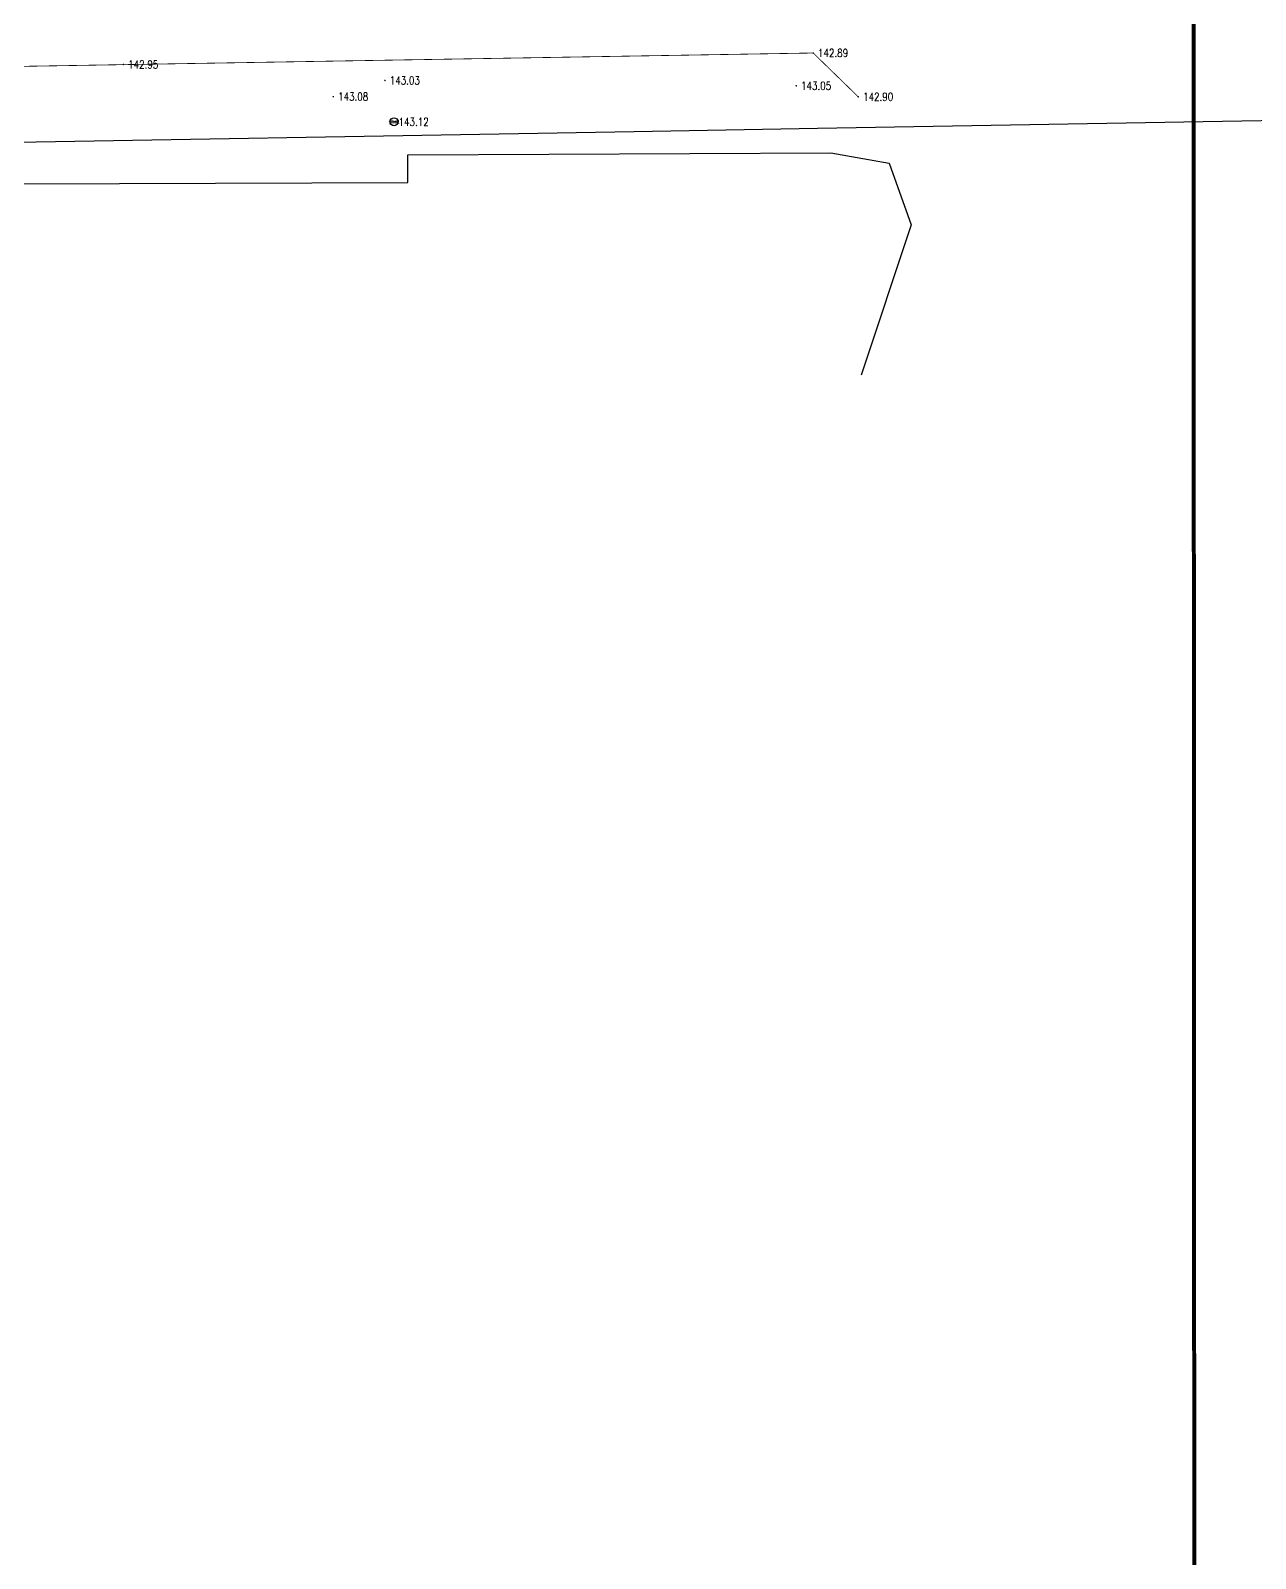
# Model space of a CAD drawing. Extents: x 529262 to 576451, y 2694391 to 2717535.
# Drawn here: x 563922 to 564075.1, y 2709428.2 to 2709619.1 of the extents above; entities that cross this region are included whole.
import ezdxf
from ezdxf.enums import TextEntityAlignment as Align
from ezdxf.xclip import XClip

# ---------------------------------------------------------------- set-up
doc = ezdxf.new("R2010")
doc.units = 0
doc.header["$XCLIPFRAME"] = 0
for name, color, linetype in [('COMPONENT', 8, 'Continuous'), ('DLSS', 4, 'Continuous'), ('GCD', 8, 'Continuous'), ('GXYZ', 8, 'Continuous'), ('PP-COM', 7, 'Continuous'), ('RD-红线', 7, 'Continuous'), ('ZBTZ', 8, 'Continuous')]:
    doc.layers.add(name, color=color, linetype=linetype)
doc.styles.add('HZ', font='rs.shx', dxfattribs={"width": 0.8, "bigfont": 'hztxt.shx'})
doc.styles.add('宋体', font='', dxfattribs={"width": 0.75})
doc.styles.get('宋体').set_extended_font_data('SimSun')
doc.linetypes.add('1161', pattern='A,0,[149,AAA.SHX,S=0.15,R=0,X=0,Y=0],-1.6', length=1.6)

# ---------------------------------------------------------------- blocks, each defined once
blk = doc.blocks.new('A$C19FD0107')
at = {"layer": 'RD-红线', "color": 8, "linetype": 'Continuous', "flags": 128}
blk.add_lwpolyline([(-7092.7, 15214.32), (-7092.24, 15214.33), (-7000.57, 15215.92), (-6977.65, 15216.32), (-6762.99, 15220.05), (-6739.1, 15220.47), (-6657.75, 15221.88)], dxfattribs=at)
blk = doc.blocks.new('GC200')
at = {"linetype": 'Continuous', "const_width": 0.2, "flags": 128}
blk.add_lwpolyline([(-0.1, 0, 1), (0.1, 0, 1)], format="xyb", close=True, dxfattribs=at)
blk = doc.blocks.new('gcbj0101')
blk.add_line((-1, 0), (1, 0))
blk.add_circle((0, 0), 1)

msp = doc.modelspace()

# ---------------------------------------------------------------- linework, layer by layer
at = {"const_width": 0.5}
msp.add_lwpolyline([(563442.786, 2709779.28), (563289.883, 2709779.107), (563289.942, 2709207.494), (563821.958, 2709207.599), (563821.803, 2709279.728), (564067.53, 2709279.755), (564067.347, 2709718.358), (563442.416, 2709715.821), (563442.786, 2709779.28)], dxfattribs=at)
at = {"layer": 'DLSS', "linetype": 'Continuous', "const_width": 0.1, "flags": 128}
for points in [[(564019.825, 2709616.319), (563904.547, 2709614.374), (563898.549, 2709611.541), (563896.905, 2709610.162), (563892.668, 2709605.17), (563887.296, 2709597.956), (563881.626, 2709589.822), (563880.631, 2709587.344)], [(564025.459, 2709610.841), (564019.825, 2709616.319)]]:
    msp.add_lwpolyline(points, dxfattribs=at)
at = {"layer": 'ZBTZ', "linetype": '1161', "flags": 128}
msp.add_lwpolyline([(563890.254, 2709559.451), (563890.527, 2709580.719), (563909.017, 2709599.928), (563969.159, 2709600.149), (563969.132, 2709603.575), (564022.023, 2709603.861), (564029.302, 2709602.551), (564032.069, 2709594.838), (564025.808, 2709576.066)], dxfattribs=at)

# ---------------------------------------------------------------- block references
at = {"layer": 'COMPONENT', "linetype": 'Continuous', "xscale": 0.5, "yscale": 0.5}
msp.add_blockref('gcbj0101', (563967.41, 2709607.728), dxfattribs=at)
at = {"layer": 'GCD', "linetype": 'Continuous'}
ref = msp.add_blockref('GC200', (564019.821, 2709616.322, 142.893), dxfattribs=dict(at, xscale=0.5, yscale=0.5, zscale=0.5))
ref.add_attrib('height', '142.89', dxfattribs={"linetype": 'Continuous', "height": 1, "style": 'HZ', "width": 0.8}).set_placement((564020.421, 2709616.322, 142.893), align=Align.MIDDLE_LEFT)
ref = msp.add_blockref('GC200', (563933.576, 2709614.889, 142.954), dxfattribs=dict(at, xscale=0.5, yscale=0.5, zscale=0.5))
ref.add_attrib('height', '142.95', dxfattribs={"linetype": 'Continuous', "height": 1, "style": 'HZ', "width": 0.8}).set_placement((563934.176, 2709614.889, 142.954), align=Align.MIDDLE_LEFT)
ref = msp.add_blockref('GC200', (563966.274, 2709612.889, 143.032), dxfattribs=dict(at, xscale=0.5, yscale=0.5, zscale=0.5))
ref.add_attrib('height', '143.03', dxfattribs={"linetype": 'Continuous', "height": 1, "style": 'HZ', "width": 0.8}).set_placement((563966.874, 2709612.889, 143.032), align=Align.MIDDLE_LEFT)
ref = msp.add_blockref('GC200', (563959.818, 2709610.865, 143.075), dxfattribs=dict(at, xscale=0.5, yscale=0.5, zscale=0.5))
ref.add_attrib('height', '143.08', dxfattribs={"linetype": 'Continuous', "height": 1, "style": 'HZ', "width": 0.8}).set_placement((563960.418, 2709610.865, 143.075), align=Align.MIDDLE_LEFT)
ref = msp.add_blockref('GC200', (564017.699, 2709612.224, 143.05), dxfattribs=dict(at, xscale=0.5, yscale=0.5, zscale=0.5))
ref.add_attrib('height', '143.05', dxfattribs={"linetype": 'Continuous', "height": 1, "style": 'HZ', "width": 0.8}).set_placement((564018.299, 2709612.224, 143.05), align=Align.MIDDLE_LEFT)
ref = msp.add_blockref('GC200', (564025.455, 2709610.844, 142.898), dxfattribs=dict(at, xscale=0.5, yscale=0.5, zscale=0.5))
ref.add_attrib('height', '142.90', dxfattribs={"linetype": 'Continuous', "height": 1, "style": 'HZ', "width": 0.8}).set_placement((564026.055, 2709610.844, 142.898), align=Align.MIDDLE_LEFT)
ref = msp.add_blockref('GC200', (563967.384, 2709607.712, 143.121), dxfattribs=dict(at, xscale=0.5, yscale=0.5, zscale=0.5))
ref.add_attrib('height', '143.12', dxfattribs={"linetype": 'Continuous', "height": 1, "style": 'HZ', "width": 0.8}).set_placement((563967.984, 2709607.712, 143.121), align=Align.MIDDLE_LEFT)
at = {"layer": 'PP-COM'}
ref = msp.add_blockref('A$C19FD0107', (570997.993, 2694390.603), dxfattribs=at)
XClip(ref).set_block_clipping_path([(-9366.4383134884, 14428.6043910822), (-3328.4480743363, 17452.7484863754)])

# ---------------------------------------------------------------- texts
at = {"layer": 'GXYZ', "linetype": 'Continuous', "style": '宋体'}
msp.add_text('供水', height=0.5, dxfattribs=at).set_placement((563967.437, 2709607.702), align=Align.MIDDLE)

doc.saveas('drawing.dxf')
